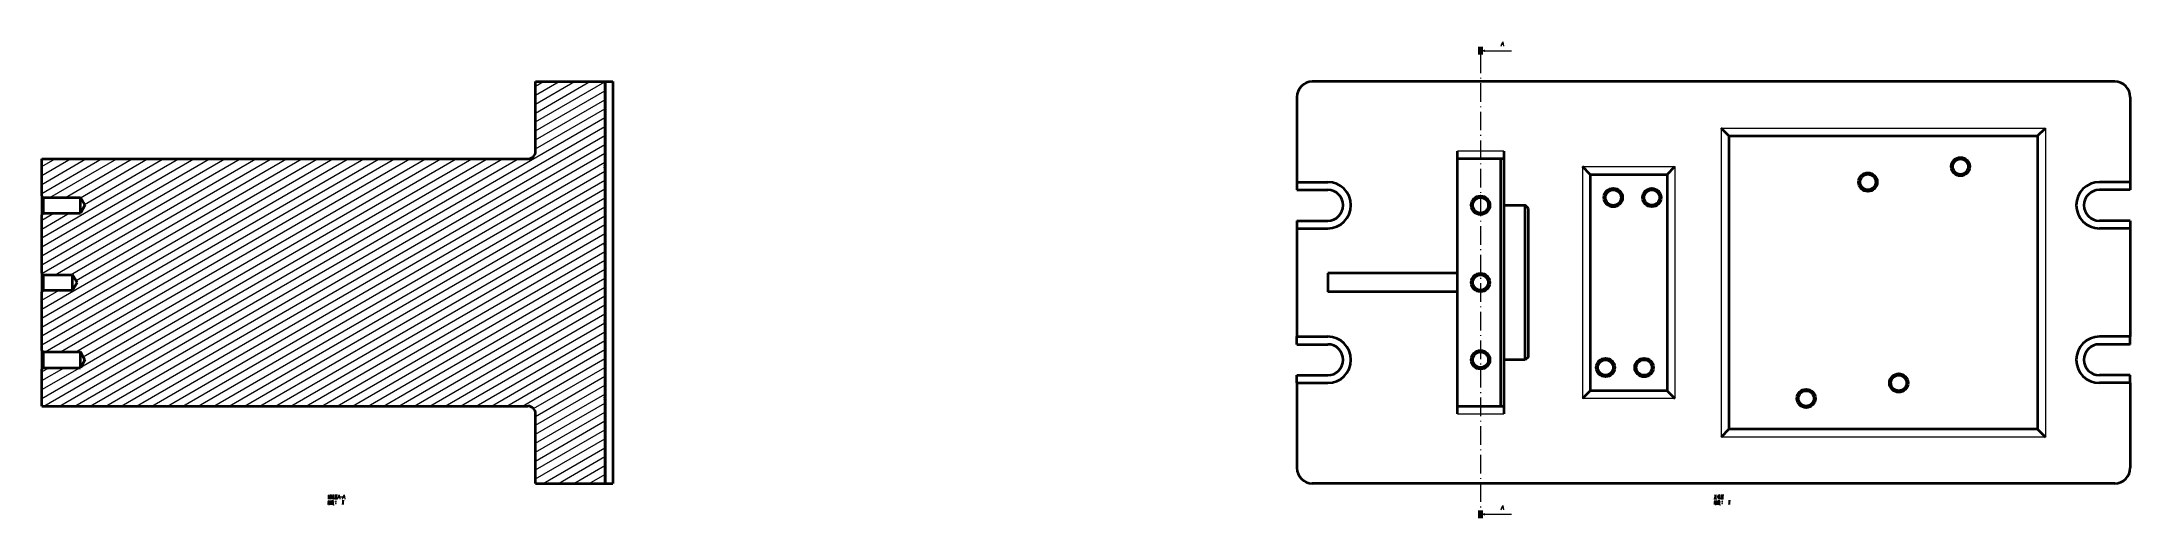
# Model space of a CAD drawing. Extents: x -489 to 864, y 268 to 576.
import ezdxf

# ---------------------------------------------------------------- set-up
doc = ezdxf.new("R2010")
doc.units = 0
doc.linetypes.add('DASHDOT', pattern=[18.5, 12, -3, 0.5, -3])

msp = doc.modelspace()

# ---------------------------------------------------------------- linework, layer by layer
at = {"color": 7, "lineweight": 100, "ltscale": 0.125}
for p, q in [((443.5, 573), (443.5, 568)), ((443.5, 268), (443.5, 273))]:
    msp.add_line(p, q, dxfattribs=at)
at = {"color": 7, "lineweight": 13, "ltscale": 0.427556}
for p, q in [((446.4, 570.5), (463.5, 570.5)), ((446.4, 270.5), (463.5, 270.5))]:
    msp.add_line(p, q, dxfattribs=at)
at = {"color": 7, "linetype": 'DASHDOT', "lineweight": 13}
msp.add_line((443.5, 568), (443.5, 273), dxfattribs=at)
at = {"color": 7, "lineweight": 35}
for p, q in [((-168.8, 505.5), (-168.8, 550.5)), ((-168.8, 550.5), (-123.9, 550.5)), ((-123.9, 550.5), (-123.9, 496.5)), ((-123.8, 550.5), (-123.8, 495.5)), ((-118.8, 550.5), (-118.8, 290.5)), ((854.5, 550.5), (334.5, 550.5)), ((324.5, 540.5), (324.5, 485.5)), ((864.5, 540.5), (864.5, 485.5)), ((604.5, 515.5), (604.5, 325.5)), ((604.5, 515.5), (804.5, 515.5)), ((804.5, 515.5), (804.5, 325.5)), ((-488.8, 476.6), (-488.8, 500.5)), ((-488.8, 500.5), (-173.8, 500.5)), ((-123.9, 494.5), (-123.9, 446.5)), ((-123.8, 495.5), (-123.8, 445.5)), ((456.5, 500.5), (428.5, 500.5)), ((428.5, 340.5), (428.5, 500.5)), ((456.5, 500.5), (456.5, 340.5)), ((458.5, 500.5), (458.5, 340.5)), ((514.5, 490.5), (514.5, 350.5)), ((514.5, 490.5), (564.5, 490.5)), ((564.5, 490.5), (564.5, 350.5)), ((-487.8, 475.6), (-463.8, 475.6)), ((324.5, 485.5), (344.5, 485.5)), ((324.5, 480.5), (344.5, 480.5)), ((864.5, 485.5), (844.5, 485.5)), ((864.5, 480.5), (844.5, 480.5)), ((-488.8, 426.5), (-488.8, 464.4)), ((-487.8, 465.4), (-463.8, 465.4)), ((324.5, 460.5), (344.5, 460.5)), ((472.5, 370.5), (472.5, 470.5)), ((474.5, 372.5), (474.5, 468.5)), ((864.5, 460.5), (844.5, 460.5)), ((324.5, 455.5), (324.5, 385.5)), ((324.5, 455.5), (344.5, 455.5)), ((864.5, 455.5), (844.5, 455.5)), ((864.5, 455.5), (864.5, 385.5)), ((-123.9, 444.5), (-123.9, 396.5)), ((-123.8, 445.5), (-123.8, 395.5)), ((428.5, 426.5), (344.5, 426.5)), ((-488.8, 376.6), (-488.8, 414.5)), ((428.5, 414.5), (344.5, 414.5)), ((-123.9, 394.5), (-123.9, 346.5)), ((-123.8, 395.5), (-123.8, 345.5)), ((324.5, 385.5), (344.5, 385.5)), ((324.5, 380.5), (344.5, 380.5)), ((864.5, 385.5), (844.5, 385.5)), ((864.5, 380.5), (844.5, 380.5)), ((-487.8, 375.6), (-463.8, 375.6)), ((-487.8, 365.4), (-463.8, 365.4)), ((-488.8, 340.5), (-488.8, 364.4)), ((324.5, 360.5), (344.5, 360.5)), ((324.5, 355.5), (324.5, 300.5)), ((324.5, 355.5), (344.5, 355.5)), ((864.5, 360.5), (844.5, 360.5)), ((864.5, 355.5), (844.5, 355.5)), ((864.5, 355.5), (864.5, 300.5)), ((-488.8, 340.5), (-173.8, 340.5)), ((-123.9, 344.5), (-123.9, 290.5)), ((-123.8, 345.5), (-123.8, 290.5)), ((428.5, 340.5), (456.5, 340.5)), ((564.5, 350.5), (514.5, 350.5)), ((-168.8, 290.5), (-168.8, 335.5)), ((804.5, 325.5), (604.5, 325.5)), ((-168.8, 290.5), (-123.9, 290.5)), ((854.5, 290.5), (334.5, 290.5))]:
    msp.add_line(p, q, dxfattribs=at)
at = {"color": 7, "lineweight": 13}
for p, q in [((-168.8, 530.2), (-133.6, 550.5)), ((-168.8, 536), (-143.6, 550.5)), ((-168.8, 524.4), (-123.9, 550.3)), ((-168.8, 518.6), (-123.9, 544.6)), ((-168.8, 512.9), (-123.9, 538.8)), ((-168.8, 507.1), (-123.9, 533)), ((-447.4, 340.5), (-123.9, 527.3)), ((-437.4, 340.5), (-123.9, 521.5)), ((-427.4, 340.5), (-123.9, 515.7)), ((599.5, 520.5), (809.5, 520.5)), ((599.5, 520.5), (599.5, 320.5)), ((809.5, 520.5), (809.5, 320.5)), ((-417.4, 340.5), (-123.9, 509.9)), ((-407.4, 340.5), (-123.9, 504.2)), ((458.5, 505.5), (428.5, 505.5)), ((-488.8, 345.4), (-220.2, 500.5)), ((-488.8, 380.1), (-280.2, 500.5)), ((-488.8, 385.9), (-290.2, 500.5)), ((-488.8, 391.6), (-300.2, 500.5)), ((-488.8, 397.4), (-310.2, 500.5)), ((-488.8, 403.2), (-320.2, 500.5)), ((-488.8, 432), (-370.2, 500.5)), ((-488.8, 437.8), (-380.2, 500.5)), ((-488.8, 443.6), (-390.2, 500.5)), ((-488.8, 449.4), (-400.2, 500.5)), ((-488.8, 478.2), (-450.2, 500.5)), ((-488.8, 484), (-460.2, 500.5)), ((-488.8, 489.8), (-470.2, 500.5)), ((-488.7, 426.4), (-360.2, 500.5)), ((-487.4, 340.5), (-210.2, 500.5)), ((-486.7, 375.6), (-270.2, 500.5)), ((-483.5, 475.6), (-440.2, 500.5)), ((-480.1, 425.5), (-350.2, 500.5)), ((-477.4, 340.5), (-200.2, 500.5)), ((-476.7, 375.6), (-260.2, 500.5)), ((-473.5, 475.6), (-430.2, 500.5)), ((-470.1, 425.5), (-340.2, 500.5)), ((-467.4, 340.5), (-190.2, 500.5)), ((-466.7, 375.6), (-250.2, 500.5)), ((-466.6, 421.8), (-330.2, 500.5)), ((-463.7, 475.4), (-420.2, 500.5)), ((-463.6, 365.8), (-230.2, 500.5)), ((-462, 372.5), (-240.2, 500.5)), ((-461.2, 471.1), (-410.2, 500.5)), ((-457.4, 340.5), (-180.2, 500.5)), ((-397.4, 340.5), (-123.9, 498.4)), ((-387.4, 340.5), (-123.9, 492.6)), ((509.5, 495.5), (569.5, 495.5)), ((509.5, 495.5), (509.5, 345.5)), ((569.5, 495.5), (569.5, 345.5)), ((-377.4, 340.5), (-123.9, 486.8)), ((-367.4, 340.5), (-123.9, 481.1)), ((-357.4, 340.5), (-123.9, 475.3)), ((-488.8, 455.1), (-471, 465.4)), ((-347.4, 340.5), (-123.9, 469.5)), ((-337.4, 340.5), (-123.9, 463.7)), ((-327.4, 340.5), (-123.9, 458)), ((-317.4, 340.5), (-123.9, 452.2)), ((-307.4, 340.5), (-123.9, 446.4)), ((-297.4, 340.5), (-123.9, 440.6)), ((-287.4, 340.5), (-123.9, 434.9)), ((-277.4, 340.5), (-123.9, 429.1)), ((-267.4, 340.5), (-123.9, 423.3)), ((-257.4, 340.5), (-123.9, 417.6)), ((-247.4, 340.5), (-123.9, 411.8)), ((-237.4, 340.5), (-123.9, 406)), ((-227.4, 340.5), (-123.9, 400.2)), ((-217.4, 340.5), (-123.9, 394.5)), ((-207.4, 340.5), (-123.9, 388.7)), ((-197.4, 340.5), (-123.9, 382.9)), ((-488.8, 351.2), (-464.2, 365.4)), ((-187.4, 340.5), (-123.9, 377.1)), ((-177.4, 340.5), (-123.9, 371.4)), ((-170.1, 338.9), (-123.9, 365.6)), ((-168.8, 333.9), (-123.9, 359.8)), ((-168.8, 328.1), (-123.9, 354)), ((-168.8, 322.4), (-123.9, 348.3)), ((-168.8, 316.6), (-123.9, 342.5)), ((569.5, 345.5), (509.5, 345.5)), ((-168.8, 310.8), (-123.9, 336.7)), ((-168.8, 305), (-123.9, 331)), ((-168.8, 299.3), (-123.9, 325.2)), ((428.5, 335.5), (458.5, 335.5)), ((-168.8, 293.5), (-123.9, 319.4)), ((-164, 290.5), (-123.9, 313.6)), ((809.5, 320.5), (599.5, 320.5)), ((-154, 290.5), (-123.9, 307.9)), ((-144, 290.5), (-123.9, 302.1))]:
    msp.add_line(p, q, dxfattribs=at)
at = {"color": 7, "lineweight": 13, "ltscale": 0.437823}
msp.add_line((-168.8, 541.7), (-153.6, 550.5), dxfattribs=at)
at = {"color": 7, "lineweight": 13, "ltscale": 0.149147}
msp.add_line((-168.8, 547.5), (-163.6, 550.5), dxfattribs=at)
at = {"color": 7, "lineweight": 35, "ltscale": 0.009515}
msp.add_line((-124.2, 550.5), (-123.8, 550.5), dxfattribs=at)
at = {"color": 7, "lineweight": 35, "ltscale": 0.125}
for p, q in [((-123.8, 550.5), (-118.8, 550.5)), ((428.5, 500.5), (428.5, 505.5)), ((458.5, 505.5), (458.5, 500.5)), ((324.5, 485.5), (324.5, 480.5)), ((864.5, 485.5), (864.5, 480.5)), ((324.5, 460.5), (324.5, 455.5)), ((864.5, 460.5), (864.5, 455.5)), ((324.5, 380.5), (324.5, 385.5)), ((864.5, 380.5), (864.5, 385.5)), ((324.5, 355.5), (324.5, 360.5)), ((864.5, 355.5), (864.5, 360.5)), ((428.5, 335.5), (428.5, 340.5)), ((458.5, 340.5), (458.5, 335.5)), ((-123.8, 290.5), (-118.8, 290.5))]:
    msp.add_line(p, q, dxfattribs=at)
at = {"color": 7, "lineweight": 35, "ltscale": 0.176777}
for p, q in [((604.5, 515.5), (599.5, 520.5)), ((804.5, 515.5), (809.5, 520.5)), ((514.5, 490.5), (509.5, 495.5)), ((564.5, 490.5), (569.5, 495.5)), ((514.5, 350.5), (509.5, 345.5)), ((564.5, 350.5), (569.5, 345.5)), ((604.5, 325.5), (599.5, 320.5)), ((804.5, 325.5), (809.5, 320.5))]:
    msp.add_line(p, q, dxfattribs=at)
at = {"color": 7, "lineweight": 13, "ltscale": 0.247223}
msp.add_line((-488.8, 495.6), (-480.2, 500.5), dxfattribs=at)
at = {"color": 7, "lineweight": 35, "ltscale": 0.05}
for p, q in [((458.5, 500.5), (456.5, 500.5)), ((456.5, 340.5), (458.5, 340.5))]:
    msp.add_line(p, q, dxfattribs=at)
at = {"color": 7, "lineweight": 35, "ltscale": 0.035355}
for p, q in [((-487.8, 475.6), (-488.8, 476.6)), ((-487.8, 465.4), (-488.8, 464.4)), ((-487.8, 425.5), (-488.8, 426.5)), ((-487.8, 415.5), (-488.8, 414.5)), ((-487.8, 375.6), (-488.8, 376.6)), ((-487.8, 365.4), (-488.8, 364.4))]:
    msp.add_line(p, q, dxfattribs=at)
at = {"color": 7, "lineweight": 35, "ltscale": 0.078776}
for p, q in [((-488.8, 476.6), (-488.8, 473.4)), ((-488.8, 376.6), (-488.8, 373.4))]:
    msp.add_line(p, q, dxfattribs=at)
at = {"color": 7, "lineweight": 35, "ltscale": 0.065762}
for p, q in [((-487.8, 475.6), (-487.8, 472.9)), ((-463.8, 472.9), (-463.8, 475.6)), ((-487.8, 375.6), (-487.8, 372.9)), ((-463.8, 372.9), (-463.8, 375.6))]:
    msp.add_line(p, q, dxfattribs=at)
at = {"color": 7, "lineweight": 35, "ltscale": 0.145868}
for p, q in [((-460.9, 470.5), (-463.8, 475.6)), ((-460.9, 470.5), (-463.8, 465.4)), ((-460.9, 370.5), (-463.8, 375.6)), ((-460.9, 370.5), (-463.8, 365.4))]:
    msp.add_line(p, q, dxfattribs=at)
at = {"color": 7, "lineweight": 35, "ltscale": 0.223875}
for p, q in [((-488.8, 473.4), (-488.8, 464.4)), ((-488.8, 373.4), (-488.8, 364.4))]:
    msp.add_line(p, q, dxfattribs=at)
at = {"color": 7, "lineweight": 13, "ltscale": 0.226624}
msp.add_line((-488.8, 460.9), (-481, 465.4), dxfattribs=at)
at = {"color": 7, "lineweight": 35, "ltscale": 0.186889}
for p, q in [((-487.8, 472.9), (-487.8, 465.4)), ((-463.8, 465.4), (-463.8, 472.9)), ((-487.8, 372.9), (-487.8, 365.4)), ((-463.8, 365.4), (-463.8, 372.9))]:
    msp.add_line(p, q, dxfattribs=at)
at = {"color": 7, "lineweight": 35, "ltscale": 0.35}
for p, q in [((458.5, 470.5), (472.5, 470.5)), ((472.5, 370.5), (458.5, 370.5))]:
    msp.add_line(p, q, dxfattribs=at)
at = {"color": 7, "lineweight": 35, "ltscale": 0.070711}
for p, q in [((474.5, 468.5), (472.5, 470.5)), ((474.5, 372.5), (472.5, 370.5))]:
    msp.add_line(p, q, dxfattribs=at)
at = {"color": 7, "lineweight": 35, "ltscale": 0.078086}
msp.add_line((-488.8, 426.5), (-488.8, 423.4), dxfattribs=at)
at = {"color": 7, "lineweight": 35, "ltscale": 0.221914}
msp.add_line((-488.8, 423.4), (-488.8, 414.5), dxfattribs=at)
at = {"color": 7, "lineweight": 35, "ltscale": 0.475}
for p, q in [((-487.8, 425.5), (-468.8, 425.5)), ((-487.8, 415.5), (-468.8, 415.5))]:
    msp.add_line(p, q, dxfattribs=at)
at = {"color": 7, "lineweight": 35, "ltscale": 0.065072}
for p, q in [((-487.8, 425.5), (-487.8, 422.9)), ((-468.8, 422.9), (-468.8, 425.5))]:
    msp.add_line(p, q, dxfattribs=at)
at = {"color": 7, "lineweight": 35, "ltscale": 0.184928}
for p, q in [((-487.8, 422.9), (-487.8, 415.5)), ((-468.8, 415.5), (-468.8, 422.9))]:
    msp.add_line(p, q, dxfattribs=at)
at = {"color": 7, "lineweight": 35, "ltscale": 0.144338}
for q in [(-468.8, 425.5), (-468.8, 415.5)]:
    msp.add_line((-465.9, 420.5), q, dxfattribs=at)
at = {"color": 7, "lineweight": 35, "ltscale": 0.3}
msp.add_line((344.5, 426.5), (344.5, 414.5), dxfattribs=at)
at = {"color": 7, "lineweight": 13, "ltscale": 0.32735}
msp.add_line((-488.8, 409), (-477.5, 415.5), dxfattribs=at)
at = {"color": 7, "lineweight": 13, "ltscale": 0.023206}
msp.add_line((-488.3, 415), (-487.5, 415.5), dxfattribs=at)
at = {"color": 7, "lineweight": 13, "ltscale": 0.422777}
msp.add_line((-488.8, 357), (-474.2, 365.4), dxfattribs=at)
at = {"color": 7, "lineweight": 13, "ltscale": 0.134101}
msp.add_line((-488.8, 362.8), (-484.2, 365.4), dxfattribs=at)
at = {"color": 7, "lineweight": 13, "ltscale": 0.290568}
msp.add_line((-134, 290.5), (-123.9, 296.3), dxfattribs=at)
at = {"color": 7, "lineweight": 13, "ltscale": 0.001893}
msp.add_line((-124, 290.5), (-123.9, 290.5), dxfattribs=at)
at = {"color": 7, "lineweight": 35, "ltscale": 0.002503}
msp.add_line((-123.9, 290.5), (-123.8, 290.5), dxfattribs=at)
at = {"color": 7, "lineweight": 13}
for points in [[(456.8, 573.5), (457.4, 574.9), (457.9, 576.3), (458.1, 574.9), (458.3, 573.5)], [(457.3, 574.8), (458.1, 574.8)], [(-303.1, 278.5), (-303.6, 278.3)], [(-303.6, 277), (-302.9, 277.4)], [(-303.5, 281.8), (-302.3, 282)], [(-303.1, 279.5), (-303.5, 278.4)], [(-303, 278.7), (-303.5, 277.7)], [(-303.5, 277.7), (-303, 277.9)], [(-303.4, 282.6), (-302.4, 282.8)], [(-303.2, 281.6), (-303.2, 280.4)], [(-303.2, 281.3), (-302.6, 281.5)], [(-302.5, 280.7), (-303.2, 280.6)], [(-303.1, 282.5), (-303, 282)], [(-303, 283.3), (-302.8, 282.8)], [(-302.7, 278.2), (-303, 277.7)], [(-302.8, 279.2), (-302.9, 278.6)], [(-302.6, 282.6), (-302.8, 282)], [(-302.8, 279), (-301.7, 279.2)], [(-302.5, 278.7), (-302.7, 278.2)], [(-302.7, 278.2), (-302.7, 276.5)], [(-302.5, 281.6), (-302.6, 280.7)], [(-302.4, 279.6), (-302.2, 279.3)], [(-302.4, 278.5), (-301.7, 278.6)], [(-302.4, 277.9), (-301.8, 278)], [(-302.4, 278), (-302.3, 276.6)], [(-302.3, 277.4), (-302, 277.4)], [(-301.9, 276.9), (-302.3, 276.8)], [(-301.8, 283.3), (-301.8, 281.9), (-301.8, 280.5), (-301.9, 280.2), (-302.2, 280.6)], [(-302.2, 281.1), (-302.2, 282.6)], [(-302.1, 278.5), (-302.2, 277.9)], [(-301.8, 278.1), (-301.9, 276.7)], [(-301.7, 279.3), (-301.8, 278.8)], [(-300.8, 282.6), (-300.9, 282.1), (-301.4, 281.3)], [(-301.4, 282.3), (-300.8, 282.4)], [(-301.4, 278.8), (-300.3, 278.9)], [(-300.9, 278.9), (-301, 278), (-301.1, 277.5), (-301.4, 276.7)], [(-301.1, 283.2), (-300.8, 282.8)], [(-300.6, 278.4), (-300.7, 277.5), (-300.8, 276.7), (-301, 277)], [(-301, 278.2), (-300.6, 278.3)], [(-300.9, 282.1), (-300.9, 280.3)], [(-300.9, 281.9), (-300.6, 281.6)], [(-300.9, 279.7), (-300.8, 279.2)], [(-300.8, 280.3), (-300.6, 280.6)], [(-300.6, 280.6), (-300.3, 280.9)], [(-300.2, 277.1), (-300.6, 276.6)], [(-300.2, 278.4), (-300.4, 277.8)], [(-300.3, 283.2), (-300.3, 281.5)], [(-299.7, 283), (-300.3, 282.9)], [(-300.1, 281.5), (-300.3, 280.9)], [(-300.3, 278.1), (-299.7, 276.7)], [(-300.1, 279), (-300.2, 278.4)], [(-299.9, 277.8), (-300.2, 277.1)], [(-300, 282.6), (-300.1, 281.5)], [(-300, 279.8), (-300.1, 279)], [(-300.1, 278.6), (-299.4, 278.8)], [(-300, 280.6), (-300, 281.6)], [(-299.9, 280.5), (-300, 280.6)], [(-299.4, 280.5), (-299.9, 280.5)], [(-299.7, 278.7), (-299.9, 277.8)], [(-299.7, 281.4), (-299.7, 283.1)], [(-299.7, 276.7), (-299.4, 276.7)], [(-299.4, 281.1), (-299.4, 280.5)], [(-298.9, 283.2), (-298.9, 281.8), (-298.9, 280.2)], [(-298.9, 283.2), (-298.9, 281.8), (-298.9, 280.4)], [(-297.4, 283), (-298.9, 282.9)], [(-298.9, 280.5), (-297.5, 280.6)], [(-298.8, 281.3), (-298.3, 281.7)], [(-298.1, 282.8), (-298.7, 282)], [(-298.4, 282.2), (-297.7, 281.5)], [(-298.4, 281.1), (-298, 280.7)], [(-298.4, 278.8), (-298, 278.8)], [(-298.4, 277.6), (-298, 277.6)], [(-298.3, 282.4), (-297.9, 282.5)], [(-298.3, 281.7), (-298.1, 282)], [(-298.3, 281.5), (-298, 281.2)], [(-298.3, 278.9), (-298, 278.9)], [(-298.3, 278.7), (-298, 278.7)], [(-298.3, 277.7), (-298, 277.7)], [(-298.3, 277.4), (-298, 277.4)], [(-298.1, 282), (-297.8, 282.6)], [(-297.7, 281.5), (-297.5, 281.5)], [(-297.5, 280.4), (-297.5, 281.8), (-297.4, 283.2)], [(-297.5, 280.3), (-297.5, 280.4), (-297.5, 280.6)], [(-297.1, 280.4), (-296.6, 281.8), (-296, 283.1), (-295.8, 281.8), (-295.6, 280.4)], [(-296.6, 281.6), (-295.8, 281.6)], [(-295.6, 281.8), (-293.9, 281.8)], [(-293.9, 279.6), (-294, 278.2), (-294.1, 276.8)], [(-293.9, 280.4), (-293.4, 281.8), (-292.9, 283.1), (-292.7, 281.8), (-292.5, 280.4)], [(-293.9, 278.9), (-293.6, 278.9)], [(-293.9, 278.8), (-293.6, 278.8)], [(-293.9, 278.7), (-293.6, 278.7)], [(-293.9, 277.7), (-293.6, 277.7)], [(-293.9, 277.6), (-293.6, 277.6)], [(-293.9, 277.4), (-293.6, 277.4)], [(-293.3, 279.6), (-293.4, 278.2), (-293.6, 276.8)], [(-293.4, 281.6), (-292.7, 281.6)], [(456.8, 273.5), (457.4, 274.9), (457.9, 276.3), (458.1, 274.9), (458.3, 273.5)], [(457.3, 274.8), (458.1, 274.8)], [(594.7, 280.5), (596.6, 280.6)], [(595.2, 278.5), (594.7, 278.3)], [(594.7, 277), (595.4, 277.4)], [(595.2, 279.5), (594.8, 278.4)], [(595.3, 278.7), (594.8, 277.7)], [(594.8, 277.7), (595.3, 277.9)], [(595, 282.9), (596.5, 283)], [(595.2, 282.1), (595.2, 280.6)], [(595.6, 278.2), (595.3, 277.7)], [(595.5, 279.2), (595.4, 278.6)], [(595.5, 279), (596.6, 279.2)], [(595.8, 278.7), (595.6, 278.2)], [(595.7, 282.9), (595.7, 281.8), (595.7, 280.6)], [(595.7, 281.8), (596.4, 281.9)], [(595.7, 278.2), (595.7, 276.5)], [(595.9, 279.6), (596.1, 279.3)], [(595.9, 278.5), (596.6, 278.6)], [(595.9, 277.9), (596.5, 278)], [(595.9, 278), (596, 276.6)], [(596, 277.4), (596.4, 277.4)], [(596.4, 276.9), (596, 276.8)], [(596.2, 278.5), (596.1, 277.9)], [(596.5, 278.1), (596.4, 276.7)], [(596.6, 279.3), (596.5, 278.8)], [(597.5, 282.6), (597.4, 282.1), (596.9, 281.3)], [(596.9, 282.3), (597.5, 282.4)], [(596.9, 278.8), (598, 278.9)], [(597.4, 278.9), (597.3, 278), (597.2, 277.5), (596.9, 276.7)], [(597.2, 283.2), (597.5, 282.8)], [(597.7, 278.4), (597.6, 277.5), (597.5, 276.7), (597.3, 277)], [(597.3, 278.2), (597.7, 278.3)], [(597.4, 282.1), (597.4, 280.3)], [(597.4, 281.9), (597.7, 281.6)], [(597.4, 279.7), (597.5, 279.2)], [(597.5, 280.3), (597.8, 280.6)], [(598.1, 277.1), (597.7, 276.6)], [(597.8, 280.6), (598, 280.9)], [(598.1, 278.4), (597.9, 277.8)], [(598, 283.2), (598, 281.5)], [(598.6, 283), (598, 282.9)], [(598.2, 281.5), (598, 280.9)], [(598, 278.1), (598.6, 276.7)], [(598.2, 279), (598.1, 278.4)], [(598.4, 277.8), (598.1, 277.1)], [(598.3, 282.6), (598.2, 281.5)], [(598.3, 279.8), (598.2, 279)], [(598.2, 278.6), (598.9, 278.8)], [(598.3, 280.6), (598.3, 281.6)], [(598.5, 280.5), (598.3, 280.6)], [(598.6, 278.7), (598.4, 277.8)], [(598.9, 280.5), (598.5, 280.5)], [(598.6, 281.4), (598.6, 283.1)], [(598.6, 276.7), (598.9, 276.7)], [(598.9, 281.1), (598.9, 280.5)], [(599.4, 283.2), (599.4, 281.8), (599.4, 280.2)], [(599.4, 283.2), (599.4, 281.8), (599.4, 280.4)], [(600.9, 283), (599.4, 282.9)], [(599.4, 280.5), (600.8, 280.6)], [(599.5, 281.3), (600, 281.7)], [(600.2, 282.8), (599.6, 282)], [(599.9, 282.2), (600.6, 281.5)], [(599.9, 281.1), (600.3, 280.7)], [(599.9, 278.8), (600.3, 278.8)], [(599.9, 277.6), (600.3, 277.6)], [(600, 282.4), (600.4, 282.5)], [(600, 281.7), (600.2, 282)], [(600, 281.5), (600.3, 281.2)], [(600, 278.9), (600.3, 278.9)], [(600, 278.7), (600.3, 278.7)], [(600, 277.7), (600.3, 277.7)], [(600, 277.4), (600.3, 277.4)], [(600.2, 282), (600.5, 282.6)], [(600.6, 281.5), (600.8, 281.5)], [(600.8, 280.4), (600.8, 281.8), (600.9, 283.2)], [(600.8, 280.3), (600.8, 280.4), (600.8, 280.6)], [(604.4, 279.6), (604.3, 278.2), (604.2, 276.8)], [(604.4, 278.9), (604.7, 278.9)], [(604.4, 278.8), (604.8, 278.8)], [(604.4, 278.7), (604.7, 278.7)], [(604.4, 277.7), (604.7, 277.7)], [(604.4, 277.6), (604.8, 277.6)], [(604.4, 277.4), (604.7, 277.4)], [(605, 279.6), (604.9, 278.2), (604.8, 276.8)]]:
    msp.add_lwpolyline(points, dxfattribs=at)
for points in [[(-298.3, 278.6), (-298.1, 278.6), (-298, 278.7), (-298, 278.9), (-298.1, 279), (-298.3, 279), (-298.4, 278.9), (-298.4, 278.7)], [(-298.3, 277.4), (-298.1, 277.4), (-298, 277.5), (-298, 277.7), (-298.1, 277.8), (-298.3, 277.8), (-298.4, 277.7), (-298.4, 277.5)], [(-293.8, 278.6), (-293.7, 278.6), (-293.6, 278.7), (-293.6, 278.9), (-293.7, 279), (-293.8, 279), (-293.9, 278.9), (-293.9, 278.7)], [(-293.8, 277.4), (-293.7, 277.4), (-293.6, 277.5), (-293.6, 277.7), (-293.7, 277.8), (-293.8, 277.8), (-293.9, 277.7), (-293.9, 277.5)], [(600, 278.6), (600.2, 278.6), (600.3, 278.7), (600.3, 278.9), (600.2, 279), (600, 279), (599.9, 278.9), (599.9, 278.7)], [(600, 277.4), (600.2, 277.4), (600.3, 277.5), (600.3, 277.7), (600.2, 277.8), (600, 277.8), (599.9, 277.7), (599.9, 277.5)], [(604.5, 278.6), (604.7, 278.6), (604.8, 278.7), (604.8, 278.9), (604.7, 279), (604.5, 279), (604.4, 278.9), (604.4, 278.7)], [(604.5, 277.4), (604.7, 277.4), (604.8, 277.5), (604.8, 277.7), (604.7, 277.8), (604.5, 277.8), (604.4, 277.7), (604.4, 277.5)]]:
    msp.add_lwpolyline(points, close=True, dxfattribs=at)
at = {"color": 7, "lineweight": 35}
for centre, radius in [((754.5, 495.5), 6), ((694.5, 485.5), 6.05), ((694.5, 485.5), 5.05), ((754.5, 495.5), 5), ((443.5, 470.5), 6.05), ((443.5, 470.5), 5.05), ((529.5, 475.5), 6.05), ((529.5, 475.5), 5.05), ((554.5, 475.5), 6), ((554.5, 475.5), 5), ((443.5, 420.5), 6), ((443.5, 420.5), 5), ((443.5, 370.5), 6.05), ((443.5, 370.5), 5.05), ((524.5, 365.5), 6), ((524.5, 365.5), 5), ((549.5, 365.5), 6.05), ((549.5, 365.5), 5.05), ((714.5, 355.5), 6.05), ((714.5, 355.5), 5.05), ((654.5, 345.5), 6), ((654.5, 345.5), 5)]:
    msp.add_circle(centre, radius, dxfattribs=at)
for centre, radius, start, end in [((334.5, 540.5), 10, 90, 180), ((854.5, 540.5), 10, 0, 90), ((-173.8, 505.5), 5, 270, 360), ((-128.8, 495.5), 5, 348.463, 11.537), ((344.5, 470.5), 15, 270, 90), ((344.5, 470.5), 10, 270, 90), ((844.5, 470.5), 15, 90, 270), ((844.5, 470.5), 10, 90, 270), ((-128.8, 445.5), 5, 348.463, 11.537), ((-128.8, 395.5), 5, 348.463, 11.537), ((344.5, 370.5), 15, 270, 90), ((344.5, 370.5), 10, 270, 90), ((844.5, 370.5), 15, 90, 270), ((844.5, 370.5), 10, 90, 270), ((-173.8, 335.5), 5, 360, 90), ((-128.8, 345.5), 5, 348.463, 11.537), ((334.5, 300.5), 10, 180, 270), ((854.5, 300.5), 10, 270, 360)]:
    msp.add_arc(centre, radius, start, end, dxfattribs=at)
at = {"color": 7, "lineweight": 13}
for points in [[(446.4, 571.3), (443.5, 570.5), (446.4, 569.7)], [(446.4, 271.3), (443.5, 270.5), (446.4, 269.7)]]:
    msp.add_solid(points, dxfattribs=at)

doc.saveas('drawing.dxf')
